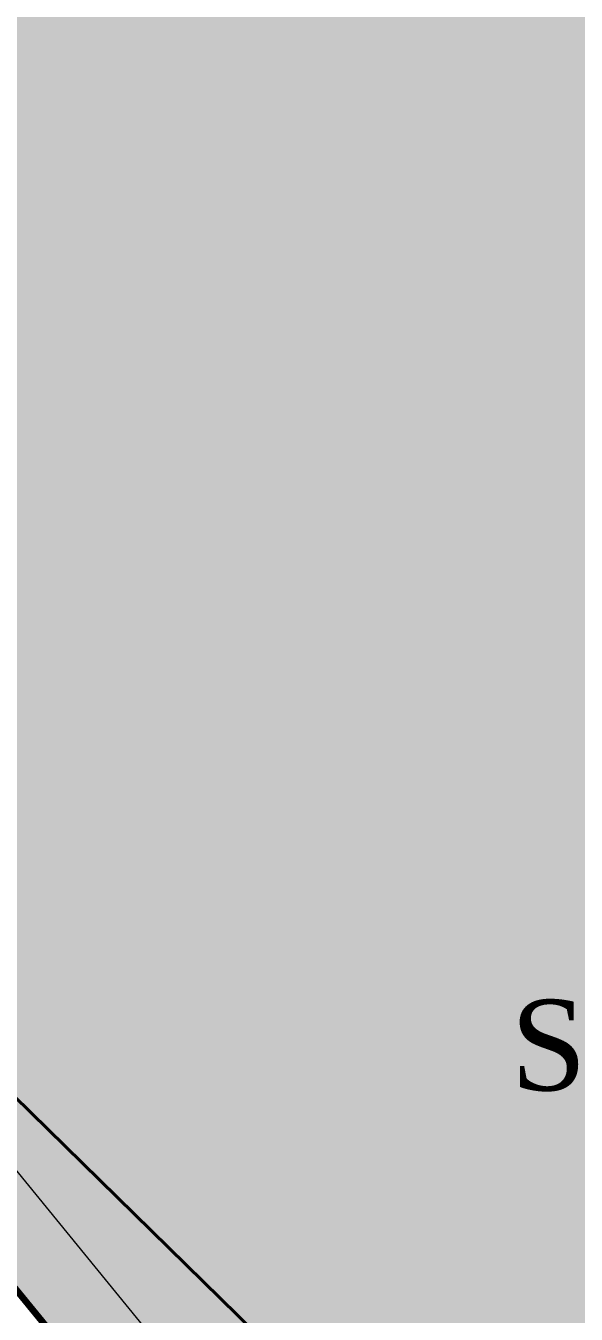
# Model space of a CAD drawing. Header units: metres. Extents: x 478603 to 489313, y 4282657 to 4289463.
# Drawn here: x 479865.9 to 479902.5, y 4286685.7 to 4286771.3 of the extents above; entities that cross this region are included whole.
import ezdxf

# ---------------------------------------------------------------- set-up
doc = ezdxf.new("R2010")
doc.units = ezdxf.units.M
for name, color, linetype, lineweight in [('ADAKENARI', 18, 'Continuous', 0), ('DEGER', 18, 'Continuous', 20), ('PARSEL_ALAN', 254, 'Continuous', 0), ('PARSEL_SERA_ALAN', 9, 'Continuous', 40), ('SNR_YAPIYAK', 18, 'Continuous', 0)]:
    doc.layers.add(name, color=color, linetype=linetype, lineweight=lineweight)
doc.styles.get("Standard").update_dxf_attribs({"font": 'times.ttf'})

msp = doc.modelspace()

# ---------------------------------------------------------------- hatches: boundary and pattern name
at = {"layer": 'PARSEL_ALAN'}
msp.add_hatch(color=256, dxfattribs=at).paths.add_polyline_path([(480078.311, 4286699.837), (479971.142, 4286804.883), (479900.346, 4286874.278), (479861.071, 4286808.338), (479812.842, 4286763.208), (479817.488, 4286745.78), (479905.098, 4286638.581), (479912.78, 4286632.567), (479936.619, 4286621.258), (479964.909, 4286615.632), (479987.515, 4286620.31), (480010.844, 4286629.888), (480018.861, 4286635.461)])
at = {"layer": 'PARSEL_SERA_ALAN'}
msp.add_hatch(color=256, dxfattribs=at).paths.add_polyline_path([(480071.345, 4286699.663), (480010.865, 4286637.962), (480007.294, 4286641.462), (480000.574, 4286634.606), (479997.003, 4286638.106), (479990.283, 4286631.25), (479986.713, 4286634.75), (479979.993, 4286627.894), (479976.422, 4286631.394), (479969.702, 4286624.538), (479962.561, 4286631.538), (479955.841, 4286624.683), (479945.128, 4286635.183), (479938.408, 4286628.327), (479920.555, 4286645.827), (479913.835, 4286638.971), (479903.123, 4286649.471), (479909.843, 4286656.327), (479845.57, 4286719.327), (479852.29, 4286726.183), (479820.154, 4286757.683), (479880.634, 4286819.385), (479877.063, 4286822.885), (479890.503, 4286836.596), (479886.932, 4286840.096), (479900.372, 4286853.808), (479896.802, 4286857.308), (479903.522, 4286864.164)])

# ---------------------------------------------------------------- linework, layer by layer
at = {"layer": 'ADAKENARI', "lineweight": 200}
msp.add_line((479905.098, 4286638.581), (479817.488, 4286745.78), dxfattribs=at)
at = {"layer": 'PARSEL_ALAN'}
for points in [[(480078.311, 4286699.837, 949.453), (479971.142, 4286804.883, 942.48), (479900.346, 4286874.278, 938.919), (479861.071, 4286808.338, 940.332), (479812.842, 4286763.208, 942.702), (479817.488, 4286745.78, 943.927), (479905.098, 4286638.581, 951.84), (479912.78, 4286632.567, 952.22), (479936.619, 4286621.258, 953.175), (479964.909, 4286615.632, 953.915), (479987.515, 4286620.31, 953.963), (480010.844, 4286629.888, 953.782), (480018.861, 4286635.461, 953.558), (480078.311, 4286699.837, 949.453)], [(480078.311, 4286699.837, 0), (479971.142, 4286804.883, 0), (479900.346, 4286874.278, 0), (479861.071, 4286808.338, 0), (479812.842, 4286763.208, 0), (479817.488, 4286745.78, 0), (479905.098, 4286638.581, 0), (479912.78, 4286632.567, 0), (479936.619, 4286621.258, 0), (479964.909, 4286615.632, 0), (479987.515, 4286620.31, 0), (480010.844, 4286629.888, 0), (480018.861, 4286635.461, 0), (480078.311, 4286699.837, 0)]]:
    msp.add_polyline3d(points, close=True, dxfattribs=at)
at = {"layer": 'PARSEL_SERA_ALAN'}
msp.add_polyline3d([(479962.561, 4286631.538, 0), (479955.841, 4286624.683, 0), (479945.128, 4286635.183, 0), (479938.408, 4286628.327, 0), (479920.555, 4286645.827, 0), (479913.835, 4286638.971, 0), (479903.123, 4286649.471, 0), (479909.843, 4286656.327, 0), (479845.57, 4286719.327, 0), (479852.29, 4286726.183, 0), (479820.154, 4286757.683, 0), (479880.634, 4286819.385, 0), (479877.063, 4286822.885, 0), (479890.503, 4286836.596, 0), (479886.932, 4286840.096, 0), (479900.372, 4286853.808, 0), (479896.802, 4286857.308, 0), (479903.522, 4286864.164, 0), (480071.345, 4286699.663, 0)], dxfattribs=at)
msp.add_polyline3d([(479962.561, 4286631.538, 0), (479955.841, 4286624.683, 0), (479945.128, 4286635.183, 0), (479938.408, 4286628.327, 0), (479920.555, 4286645.827, 0), (479913.835, 4286638.971, 0), (479903.123, 4286649.471, 0), (479909.843, 4286656.327, 0), (479845.57, 4286719.327, 0), (479852.29, 4286726.183, 0), (479820.154, 4286757.683, 0), (479880.634, 4286819.385, 0), (479877.063, 4286822.885, 0), (479890.503, 4286836.596, 0), (479886.932, 4286840.096, 0), (479900.372, 4286853.808, 0), (479896.802, 4286857.308, 0), (479903.522, 4286864.164, 0), (480071.345, 4286699.663, 0)], dxfattribs=at)
at = {"layer": 'SNR_YAPIYAK'}
msp.add_line((479822.042, 4286748.109, 942.702), (479908.618, 4286642.176, 942.702), dxfattribs=at)

# ---------------------------------------------------------------- texts
at = {"layer": 'DEGER', "lineweight": 13}
msp.add_text('SERA İŞLETME ALANI', height=6.02438, dxfattribs=at).set_placement((479898.139, 4286700.547))

doc.saveas('drawing.dxf')
